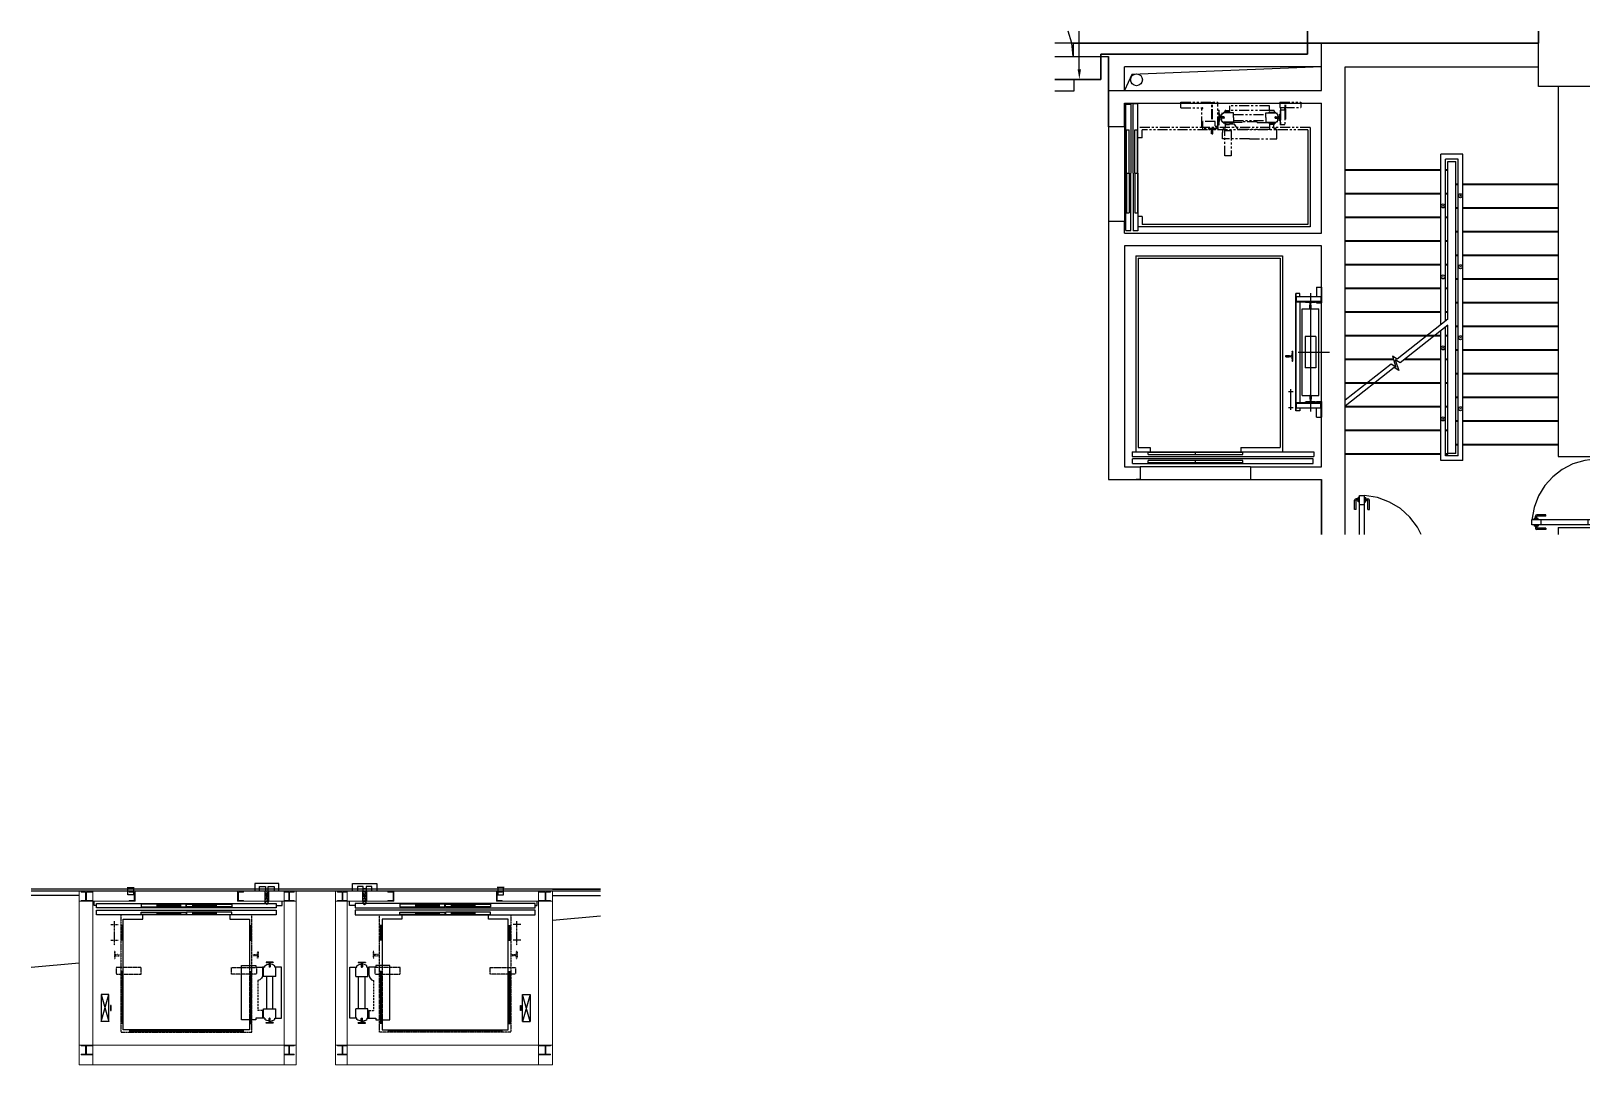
# Model space of a CAD drawing. Header units: millimetres. Extents: x 1372008 to 1410815, y 78286 to 92426.
# Drawn here: x 1372008 to 1391765, y 78286 to 91386 of the extents above; entities that cross this region are included whole.
import ezdxf

# ---------------------------------------------------------------- set-up
doc = ezdxf.new("R2010")
doc.units = ezdxf.units.MM
for name, pattern in [('CENTER2', [1.125, 0.75, -0.125, 0.125, -0.125]), ('DIVIDE', [1.25, 0.5, -0.25, 0, -0.25, 0, -0.25]), ('HIDDEN', [0.375, 0.25, -0.125]), ('HIDDEN2', [4.7625, 3.175, -1.5875]), ('PHANTOM', [2.5, 1.25, -0.25, 0.25, -0.25, 0.25, -0.25]), ('PHANTOMX2', [127, 63.5, -12.7, 12.7, -12.7, 12.7, -12.7])]:
    doc.linetypes.add(name, pattern=pattern)
for name, color, linetype in [('Baca', 7, 'Continuous'), ('Divar-esas', 7, 'Continuous'), ('Kafel', 7, 'Continuous'), ('Lift', 7, 'Continuous'), ('livnestok', 7, 'Continuous'), ('Meheccer', 7, 'Continuous'), ('Pillekan', 7, 'Continuous'), ('plita 2', 7, 'Continuous'), ('Qapi', 7, 'Continuous'), ('sutun1', 7, 'Continuous')]:
    doc.layers.add(name, color=color, linetype=linetype)
doc.layers.add('Metalkonstruksiya', color=206, linetype='Continuous', lineweight=9)

msp = doc.modelspace()

# ---------------------------------------------------------------- linework, layer by layer
at = {"color": 0, "lineweight": -2}
msp.add_line((1385294, 90901), (1385294, 91386), dxfattribs=at)
for p, q in [((1388185, 91096), (1388185, 91386)), ((1385565, 90776), (1385565, 91096)), ((1385565, 91096), (1388185, 91096)), ((1384985, 90776), (1385225, 90776)), ((1385225, 90776), (1385565, 90776)), ((1385225, 90776), (1385225, 90626)), ((1385225, 90626), (1384985, 90626))]:
    msp.add_line(p, q)
at = {"color": 1, "lineweight": 30}
for p, q in [((1388185, 91386), (1388185, 91096)), ((1388185, 91096), (1385565, 91096)), ((1385565, 91096), (1385565, 90776)), ((1385565, 90776), (1384985, 90776))]:
    msp.add_line(p, q, dxfattribs=at)
at = {"color": 18, "true_color": 0x000000}
for p, q in [((1388185, 91386), (1388185, 91096)), ((1388185, 91096), (1385565, 91096)), ((1385565, 91096), (1385565, 90776)), ((1385565, 90776), (1384985, 90776))]:
    msp.add_line(p, q, dxfattribs=at)
at = {"color": 0, "lineweight": -2, "transparency": 16777216}
msp.add_line((1385364, 90776), (1385231, 90776), dxfattribs=at)
at = {"color": 0, "transparency": 16777216}
msp.add_solid([(1385273, 90901), (1385315, 90901), (1385294, 90776)], dxfattribs=at)
at = {"layer": 'Baca'}
for p, q in [((1378615, 80119), (1379223, 80174)), ((1372615, 79575), (1372008, 79520))]:
    msp.add_line(p, q, dxfattribs=at)
msp.add_lwpolyline([(1388365, 90936), (1385961, 90838), (1385865, 90636)], dxfattribs=at)
at = {"layer": 'Divar-esas'}
for p, q in [((1385215, 91236), (1385215, 91066)), ((1385215, 91236), (1388365, 91236)), ((1385215, 91066), (1385665, 91066)), ((1385665, 90636), (1385665, 91066)), ((1388365, 90936), (1385865, 90936)), ((1385865, 90636), (1385865, 90936))]:
    msp.add_line(p, q, dxfattribs=at)
at = {"layer": 'Kafel'}
msp.add_line((1384985, 91066), (1385215, 91066), dxfattribs=at)
at = {"layer": 'Lift'}
for p, q in [((1385885, 90461), (1385945, 90461)), ((1385885, 88861), (1385885, 90461)), ((1385945, 90461), (1385945, 89586)), ((1386035, 90466), (1385975, 90466)), ((1385975, 89586), (1385975, 90466)), ((1386035, 89586), (1386035, 90466)), ((1386581, 90416), (1386581, 90486)), ((1385894, 89586), (1385894, 90136)), ((1385894, 90136), (1385926, 90136)), ((1385926, 89586), (1385926, 90136)), ((1385999, 90136), (1386031, 90136)), ((1385999, 89586), (1385999, 90136)), ((1386031, 89586), (1386031, 90136)), ((1386090, 90036), (1386090, 90136)), ((1388190, 90136), (1388190, 88936)), ((1388220, 90167), (1388220, 88905)), ((1386090, 90036), (1386035, 90036)), ((1385894, 89586), (1385894, 89086)), ((1385894, 89586), (1385926, 89586)), ((1385926, 89586), (1385926, 89086)), ((1385945, 88861), (1385945, 89586)), ((1385975, 89586), (1385975, 88856)), ((1385999, 89586), (1386031, 89586)), ((1385999, 89586), (1385999, 89086)), ((1386031, 89586), (1386031, 89086)), ((1386035, 89586), (1386035, 88856)), ((1385894, 89086), (1385926, 89086)), ((1385999, 89086), (1386031, 89086)), ((1386090, 89036), (1386035, 89036)), ((1386090, 89036), (1386090, 88936)), ((1388190, 88936), (1386090, 88936)), ((1385885, 88861), (1385945, 88861)), ((1386035, 88856), (1385975, 88856)), ((1388220, 88905), (1386035, 88905)), ((1386009, 88541), (1386009, 86056)), ((1386009, 88541), (1387871, 88541)), ((1387871, 88541), (1387871, 86056)), ((1386040, 88511), (1386040, 86111)), ((1386040, 88511), (1387840, 88511)), ((1387840, 88511), (1387840, 86111)), ((1388300, 88142), (1388300, 88022)), ((1388300, 88142), (1388365, 88142)), ((1388359, 88142), (1388359, 87942)), ((1388365, 88142), (1388365, 87942)), ((1388089, 88063), (1388039, 88063)), ((1388039, 86573), (1388039, 88063)), ((1388042, 86573), (1388042, 88063)), ((1388049, 88022), (1388355, 88022)), ((1388049, 87957), (1388049, 88022)), ((1388049, 87963), (1388355, 87963)), ((1388049, 87957), (1388355, 87957)), ((1388089, 88022), (1388089, 88063)), ((1388089, 87957), (1388089, 86679)), ((1388161, 87957), (1388288, 87957)), ((1388161, 87953), (1388161, 87957)), ((1388213, 87947), (1388164, 87949)), ((1388219, 87917), (1388219, 87940)), ((1388224, 88068), (1388224, 86568)), ((1388229, 87917), (1388229, 87940)), ((1388284, 87949), (1388236, 87947)), ((1388288, 87953), (1388288, 87957)), ((1388300, 87957), (1388300, 87942)), ((1388300, 87942), (1388365, 87942)), ((1388355, 88022), (1388355, 87957)), ((1388119, 87868), (1388329, 87868)), ((1388119, 86768), (1388119, 87868)), ((1388216, 87869), (1388216, 87913)), ((1388217, 87868), (1388216, 87869)), ((1388231, 87868), (1388217, 87868)), ((1388231, 87868), (1388217, 87868)), ((1388231, 87868), (1388232, 87869)), ((1388232, 87869), (1388232, 87913)), ((1388329, 86768), (1388329, 87868)), ((1387991, 87328), (1387988, 87280)), ((1387995, 87332), (1387999, 87332)), ((1387999, 87205), (1387999, 87332)), ((1388158, 87518), (1388158, 87118)), ((1388291, 87518), (1388158, 87518)), ((1388291, 87518), (1388291, 87118)), ((1387910, 87275), (1387911, 87276)), ((1387910, 87275), (1387910, 87261)), ((1387910, 87275), (1387910, 87261)), ((1387910, 87261), (1387910, 87275)), ((1387910, 87261), (1387911, 87260)), ((1387911, 87276), (1387955, 87276)), ((1387911, 87260), (1387955, 87260)), ((1387959, 87273), (1387981, 87273)), ((1387959, 87263), (1387981, 87263)), ((1387988, 87257), (1387991, 87209)), ((1387995, 87205), (1387999, 87205)), ((1388069, 87318), (1388465, 87318)), ((1388291, 87118), (1388158, 87118)), ((1387945, 86818), (1388005, 86818)), ((1387975, 86588), (1387975, 86849)), ((1388119, 86768), (1388329, 86768)), ((1388217, 86768), (1388216, 86768)), ((1388216, 86768), (1388216, 86724)), ((1388231, 86768), (1388217, 86768)), ((1388231, 86768), (1388217, 86768)), ((1388231, 86768), (1388232, 86768)), ((1388232, 86768), (1388232, 86724)), ((1387945, 86618), (1388005, 86618)), ((1388089, 86573), (1388039, 86573)), ((1388049, 86614), (1388049, 86679)), ((1388049, 86679), (1388355, 86679)), ((1388049, 86673), (1388355, 86673)), ((1388049, 86614), (1388355, 86614)), ((1388089, 86614), (1388089, 86573)), ((1388161, 86684), (1388161, 86679)), ((1388161, 86679), (1388288, 86679)), ((1388213, 86690), (1388164, 86688)), ((1388219, 86719), (1388219, 86697)), ((1388229, 86719), (1388229, 86697)), ((1388284, 86688), (1388236, 86690)), ((1388288, 86684), (1388288, 86679)), ((1388300, 86694), (1388365, 86694)), ((1388300, 86679), (1388300, 86694)), ((1388300, 86494), (1388300, 86614)), ((1388355, 86614), (1388355, 86679)), ((1388359, 86494), (1388359, 86694)), ((1388365, 86694), (1388365, 86494)), ((1388300, 86494), (1388365, 86494)), ((1385965, 86056), (1385965, 85996)), ((1385965, 86056), (1388265, 86056)), ((1385965, 85996), (1388265, 85996)), ((1385970, 85906), (1385970, 85966)), ((1388260, 85966), (1385970, 85966)), ((1386040, 86111), (1386190, 86111)), ((1386165, 86020), (1386165, 86052)), ((1386165, 86052), (1387365, 86052)), ((1386165, 86020), (1387365, 86020)), ((1387365, 85947), (1386165, 85947)), ((1386165, 85915), (1386165, 85947)), ((1386190, 86111), (1386190, 86056)), ((1386765, 86020), (1386765, 86052)), ((1386765, 85915), (1386765, 85947)), ((1387340, 86111), (1387840, 86111)), ((1387340, 86111), (1387340, 86056)), ((1387365, 86020), (1387365, 86052)), ((1387365, 85915), (1387365, 85947)), ((1388260, 85906), (1388260, 85966)), ((1388265, 86056), (1388265, 85996)), ((1385970, 85906), (1388260, 85906)), ((1387365, 85915), (1386165, 85915)), ((1373226, 80534), (1373314, 80534)), ((1374977, 80515), (1375012, 80515)), ((1374995, 80486), (1374995, 80361)), ((1376253, 80515), (1376218, 80515)), ((1376236, 80486), (1376236, 80361)), ((1378004, 80534), (1377916, 80534)), ((1372808, 80304), (1372808, 80361)), ((1372835, 80304), (1372808, 80304)), ((1373599, 80322), (1373599, 80290)), ((1373599, 80309), (1373899, 80309)), ((1373599, 80306), (1373899, 80306)), ((1373599, 80304), (1373899, 80304)), ((1373599, 80222), (1373599, 80190)), ((1373899, 80322), (1373899, 80290)), ((1373899, 80222), (1373899, 80190)), ((1374051, 80322), (1374051, 80290)), ((1374351, 80309), (1374051, 80309)), ((1374051, 80306), (1374351, 80306)), ((1374351, 80304), (1374051, 80304)), ((1374051, 80222), (1374051, 80190)), ((1374351, 80322), (1374351, 80290)), ((1374351, 80222), (1374351, 80190)), ((1374976, 80338), (1374976, 80361)), ((1375014, 80338), (1375014, 80361)), ((1376216, 80338), (1376216, 80361)), ((1376254, 80338), (1376254, 80361)), ((1376879, 80322), (1376879, 80290)), ((1376879, 80309), (1377179, 80309)), ((1377179, 80306), (1376879, 80306)), ((1376879, 80304), (1377179, 80304)), ((1376879, 80222), (1376879, 80190)), ((1377179, 80322), (1377179, 80290)), ((1377179, 80222), (1377179, 80190)), ((1377331, 80322), (1377331, 80290)), ((1377631, 80309), (1377331, 80309)), ((1377631, 80306), (1377331, 80306)), ((1377631, 80304), (1377331, 80304)), ((1377331, 80222), (1377331, 80190)), ((1377631, 80322), (1377631, 80290)), ((1377631, 80222), (1377631, 80190)), ((1378395, 80304), (1378423, 80304)), ((1378423, 80304), (1378423, 80361)), ((1373175, 80051), (1373144, 80051)), ((1373155, 80051), (1373155, 79867)), ((1373160, 80051), (1373160, 79867)), ((1373165, 80051), (1373165, 79867)), ((1373599, 80209), (1373899, 80209)), ((1373599, 80206), (1373899, 80206)), ((1373599, 80204), (1373899, 80204)), ((1374351, 80209), (1374051, 80209)), ((1374051, 80206), (1374351, 80206)), ((1374351, 80204), (1374051, 80204)), ((1374775, 80051), (1374806, 80051)), ((1374786, 80051), (1374786, 79867)), ((1374791, 80051), (1374791, 79867)), ((1374796, 80051), (1374796, 79867)), ((1376455, 80051), (1376424, 80051)), ((1376435, 80051), (1376435, 79867)), ((1376440, 80051), (1376440, 79867)), ((1376445, 80051), (1376445, 79867)), ((1376879, 80209), (1377179, 80209)), ((1377179, 80206), (1376879, 80206)), ((1376879, 80204), (1377179, 80204)), ((1377631, 80209), (1377331, 80209)), ((1377631, 80206), (1377331, 80206)), ((1377631, 80204), (1377331, 80204)), ((1378055, 80051), (1378086, 80051)), ((1378066, 80051), (1378066, 79867)), ((1378071, 80051), (1378071, 79867)), ((1378076, 80051), (1378076, 79867)), ((1373175, 79867), (1373144, 79867)), ((1374775, 79867), (1374806, 79867)), ((1376455, 79867), (1376424, 79867)), ((1378055, 79867), (1378086, 79867)), ((1373175, 79471), (1373144, 79471)), ((1373155, 79471), (1373155, 78811)), ((1373160, 79471), (1373160, 78811)), ((1373165, 79471), (1373165, 78811)), ((1374775, 79471), (1374806, 79471)), ((1374786, 79471), (1374786, 78811)), ((1374791, 79471), (1374791, 78811)), ((1374796, 79471), (1374796, 78811)), ((1376455, 79471), (1376424, 79471)), ((1376435, 79471), (1376435, 78811)), ((1376440, 79471), (1376440, 78811)), ((1376445, 79471), (1376445, 78811)), ((1378055, 79471), (1378086, 79471)), ((1378066, 79471), (1378066, 78811)), ((1378071, 79471), (1378071, 78811)), ((1378076, 79471), (1378076, 78811)), ((1373175, 78811), (1373144, 78811)), ((1373255, 78731), (1373255, 78701)), ((1373255, 78721), (1374695, 78721)), ((1373255, 78716), (1374695, 78716)), ((1373255, 78711), (1374695, 78711)), ((1374695, 78731), (1374695, 78701)), ((1374775, 78811), (1374806, 78811)), ((1376455, 78811), (1376424, 78811)), ((1376535, 78731), (1376535, 78701)), ((1377975, 78721), (1376535, 78721)), ((1377975, 78716), (1376535, 78716)), ((1377975, 78711), (1376535, 78711)), ((1377975, 78731), (1377975, 78701)), ((1378055, 78811), (1378086, 78811))]:
    msp.add_line(p, q, dxfattribs=at)
at = {"layer": 'Lift', "linetype": 'PHANTOMX2', "ltscale": 2}
for p, q in [((1386581, 90486), (1387051, 90486)), ((1386581, 90416), (1386856, 90416)), ((1386846, 90406), (1386856, 90406)), ((1386846, 90178), (1386846, 90406)), ((1386973, 90273), (1386973, 90486)), ((1386983, 90273), (1386983, 90486)), ((1387051, 90178), (1387051, 90486)), ((1387051, 90385), (1387066, 90385)), ((1387062, 90385), (1387062, 90200)), ((1387066, 90200), (1387066, 90385)), ((1387066, 90292), (1387066, 90337)), ((1387066, 90337), (1387067, 90337)), ((1387066, 90292), (1387066, 90248)), ((1387075, 90329), (1387077, 90301)), ((1387091, 90296), (1387082, 90296)), ((1387095, 90300), (1387091, 90296)), ((1387098, 90317), (1387093, 90317)), ((1387093, 90311), (1387093, 90317)), ((1387096, 90311), (1387093, 90311)), ((1387127, 90300), (1387095, 90300)), ((1387096, 90311), (1387096, 90301)), ((1387129, 90301), (1387096, 90301)), ((1387098, 90332), (1387128, 90362)), ((1387098, 90332), (1387098, 90317)), ((1387248, 90350), (1387105, 90350)), ((1387105, 90339), (1387105, 90350)), ((1387127, 90300), (1387128, 90299)), ((1387208, 90362), (1387128, 90362)), ((1387128, 90292), (1387128, 90299)), ((1387128, 90292), (1387128, 90285)), ((1387129, 90284), (1387129, 90301)), ((1387138, 90362), (1387138, 90367)), ((1387153, 90382), (1387198, 90382)), ((1387198, 90382), (1387198, 90376)), ((1387203, 90376), (1387198, 90376)), ((1387703, 90442), (1387203, 90442)), ((1387203, 90376), (1387203, 90442)), ((1387703, 90382), (1387203, 90382)), ((1387203, 90376), (1387203, 90382)), ((1387208, 90362), (1387208, 90350)), ((1387248, 90292), (1387248, 90350)), ((1387248, 90330), (1387658, 90330)), ((1387248, 90292), (1387248, 90235)), ((1387658, 90292), (1387658, 90350)), ((1387658, 90350), (1387801, 90350)), ((1387658, 90292), (1387658, 90235)), ((1387698, 90362), (1387698, 90350)), ((1387698, 90362), (1387778, 90362)), ((1387703, 90376), (1387703, 90442)), ((1387703, 90376), (1387703, 90382)), ((1387703, 90376), (1387708, 90376)), ((1387708, 90382), (1387708, 90376)), ((1387753, 90382), (1387708, 90382)), ((1387768, 90362), (1387768, 90367)), ((1387777, 90301), (1387810, 90301)), ((1387777, 90284), (1387777, 90301)), ((1387808, 90332), (1387778, 90362)), ((1387779, 90300), (1387778, 90299)), ((1387778, 90292), (1387778, 90299)), ((1387778, 90292), (1387778, 90285)), ((1387779, 90300), (1387812, 90300)), ((1387801, 90339), (1387801, 90350)), ((1387808, 90332), (1387808, 90317)), ((1387808, 90317), (1387813, 90317)), ((1387810, 90311), (1387810, 90301)), ((1387810, 90311), (1387813, 90311)), ((1387812, 90300), (1387816, 90296)), ((1387813, 90311), (1387813, 90317)), ((1387816, 90296), (1387824, 90296)), ((1387832, 90329), (1387829, 90301)), ((1387835, 90486), (1387835, 90421)), ((1387835, 90486), (1388100, 90486)), ((1387835, 90421), (1387845, 90421)), ((1387840, 90385), (1387840, 90200)), ((1387845, 90385), (1387840, 90385)), ((1387840, 90292), (1387840, 90337)), ((1387840, 90337), (1387840, 90337)), ((1387840, 90292), (1387840, 90248)), ((1387845, 90421), (1387845, 90385)), ((1387845, 90421), (1387895, 90421)), ((1387845, 90200), (1387845, 90385)), ((1387895, 90385), (1387845, 90385)), ((1387845, 90385), (1387845, 90202)), ((1387895, 90421), (1388100, 90421)), ((1387895, 90401), (1387895, 90385)), ((1387900, 90385), (1387895, 90385)), ((1387900, 90385), (1387900, 90200)), ((1387903, 90273), (1387903, 90486)), ((1387905, 90411), (1387910, 90411)), ((1387910, 90421), (1387910, 90411)), ((1387913, 90273), (1387913, 90486)), ((1388100, 90486), (1388100, 90421)), ((1388220, 90167), (1386035, 90167)), ((1388190, 90136), (1386090, 90136)), ((1386846, 90178), (1386858, 90178)), ((1387018, 90243), (1386858, 90243)), ((1386858, 90148), (1386858, 90243)), ((1387053, 90153), (1386858, 90153)), ((1387053, 90148), (1386858, 90148)), ((1386978, 90148), (1386934, 90148)), ((1386934, 90148), (1386934, 90148)), ((1386941, 90140), (1386970, 90138)), ((1386970, 90120), (1386974, 90124)), ((1386970, 90087), (1386970, 90120)), ((1386974, 90124), (1386974, 90133)), ((1386978, 90148), (1387023, 90148)), ((1386982, 90124), (1386982, 90133)), ((1386986, 90120), (1386982, 90124)), ((1386986, 90087), (1386986, 90120)), ((1387015, 90140), (1386987, 90138)), ((1387018, 90185), (1387018, 90243)), ((1387023, 90148), (1387023, 90148)), ((1387053, 90178), (1387025, 90178)), ((1387026, 90178), (1387051, 90178)), ((1387051, 90200), (1387066, 90200)), ((1387053, 90148), (1387053, 90178)), ((1387066, 90248), (1387067, 90248)), ((1387075, 90255), (1387077, 90284)), ((1387091, 90288), (1387082, 90288)), ((1387095, 90284), (1387091, 90288)), ((1387099, 90274), (1387094, 90274)), ((1387094, 90268), (1387094, 90274)), ((1387098, 90268), (1387094, 90268)), ((1387127, 90284), (1387095, 90284)), ((1387098, 90268), (1387098, 90252)), ((1387098, 90252), (1387128, 90222)), ((1387129, 90284), (1387099, 90284)), ((1387099, 90277), (1387099, 90284)), ((1387099, 90274), (1387099, 90277)), ((1387105, 90245), (1387105, 90235)), ((1387248, 90235), (1387105, 90235)), ((1387111, 90101), (1387108, 90101)), ((1387108, 90024), (1387108, 90101)), ((1387111, 90143), (1387111, 90119)), ((1387111, 90143), (1387121, 90143)), ((1387111, 90119), (1387111, 90101)), ((1387127, 90284), (1387128, 90285)), ((1387208, 90222), (1387128, 90222)), ((1387148, 90158), (1387136, 90158)), ((1387138, 90217), (1387138, 90222)), ((1387148, 90158), (1387148, 90216)), ((1387153, 90221), (1387157, 90221)), ((1387153, 90202), (1387198, 90202)), ((1387157, 90224), (1387157, 90221)), ((1387157, 90224), (1387241, 90224)), ((1387261, 90208), (1387198, 90208)), ((1387198, 90208), (1387198, 90202)), ((1387208, 90235), (1387208, 90222)), ((1387241, 90224), (1387241, 90229)), ((1387241, 90229), (1387242, 90229)), ((1387358, 90229), (1387242, 90229)), ((1387248, 90255), (1387658, 90255)), ((1387308, 90142), (1387261, 90208)), ((1387703, 90142), (1387308, 90142)), ((1387548, 90237), (1387358, 90237)), ((1387358, 90229), (1387358, 90237)), ((1387548, 90229), (1387548, 90237)), ((1387548, 90229), (1387665, 90229)), ((1387658, 90235), (1387801, 90235)), ((1387665, 90224), (1387665, 90229)), ((1387665, 90229), (1387665, 90229)), ((1387749, 90224), (1387665, 90224)), ((1387698, 90235), (1387698, 90222)), ((1387698, 90222), (1387778, 90222)), ((1387703, 90208), (1387703, 90142)), ((1387708, 90208), (1387703, 90208)), ((1387708, 90208), (1387708, 90202)), ((1387753, 90202), (1387708, 90202)), ((1387749, 90224), (1387749, 90221)), ((1387753, 90221), (1387749, 90221)), ((1387758, 90158), (1387758, 90216)), ((1387758, 90158), (1387771, 90158)), ((1387768, 90217), (1387768, 90222)), ((1387777, 90284), (1387807, 90284)), ((1387779, 90284), (1387778, 90285)), ((1387808, 90252), (1387778, 90222)), ((1387779, 90284), (1387812, 90284)), ((1387795, 90143), (1387786, 90143)), ((1387795, 90143), (1387795, 90119)), ((1387795, 90119), (1387795, 90101)), ((1387795, 90101), (1387798, 90101)), ((1387798, 90024), (1387798, 90101)), ((1387801, 90245), (1387801, 90235)), ((1387807, 90277), (1387807, 90284)), ((1387807, 90274), (1387807, 90277)), ((1387807, 90274), (1387812, 90274)), ((1387808, 90268), (1387808, 90252)), ((1387808, 90268), (1387812, 90268)), ((1387812, 90284), (1387816, 90288)), ((1387812, 90268), (1387812, 90274)), ((1387816, 90288), (1387824, 90288)), ((1387832, 90255), (1387829, 90284)), ((1387840, 90248), (1387840, 90248)), ((1387900, 90200), (1387840, 90200)), ((1386970, 90087), (1386971, 90086)), ((1386978, 90086), (1386971, 90086)), ((1386978, 90086), (1386985, 90086)), ((1386986, 90087), (1386985, 90086)), ((1387111, 90024), (1387108, 90024)), ((1387111, 90024), (1387111, 90021)), ((1387453, 90021), (1387111, 90021)), ((1387453, 90021), (1387795, 90021)), ((1387795, 90024), (1387795, 90021)), ((1387795, 90024), (1387798, 90024))]:
    msp.add_line(p, q, dxfattribs=at)
at = {"layer": 'Lift', "linetype": 'CENTER2'}
for p, q in [((1375020, 80361), (1374970, 80486)), ((1374970, 80361), (1375020, 80486)), ((1376210, 80361), (1376260, 80486)), ((1376260, 80361), (1376210, 80486)), ((1373017, 80066), (1373112, 80066)), ((1373064, 79803), (1373064, 80106)), ((1378214, 80066), (1378119, 80066)), ((1378166, 79803), (1378166, 80106)), ((1373017, 79866), (1373112, 79866)), ((1378214, 79866), (1378119, 79866))]:
    msp.add_line(p, q, dxfattribs=at)
at = {"layer": 'Lift', "linetype": 'HIDDEN', "ltscale": 10}
for p, q in [((1374976, 80361), (1374976, 80486)), ((1375014, 80361), (1375014, 80486)), ((1376216, 80361), (1376216, 80486)), ((1376254, 80361), (1376254, 80486))]:
    msp.add_line(p, q, dxfattribs=at)
at = {"layer": 'Lift', "linetype": 'Continuous'}
for p, q in [((1373175, 78731), (1373175, 80131)), ((1373175, 80131), (1373425, 80131)), ((1373425, 80131), (1373425, 80186)), ((1377805, 80131), (1377805, 80186)), ((1378055, 80131), (1377805, 80131)), ((1378055, 78731), (1378055, 80131)), ((1374775, 78859), (1374775, 78731)), ((1376455, 78859), (1376455, 78731)), ((1374775, 78731), (1373175, 78731)), ((1376455, 78731), (1378055, 78731))]:
    msp.add_line(p, q, dxfattribs=at)
at = {"layer": 'Lift', "linetype": 'PHANTOM', "ltscale": 0.5}
for p, q in [((1374806, 79543), (1374806, 80186)), ((1376424, 79543), (1376424, 80186))]:
    msp.add_line(p, q, dxfattribs=at)
at = {"layer": 'Lift', "linetype": 'HIDDEN'}
for p, q in [((1374775, 79543), (1374775, 78859)), ((1374806, 78859), (1374806, 79543)), ((1376424, 78859), (1376424, 79543)), ((1376455, 79543), (1376455, 78859))]:
    msp.add_line(p, q, dxfattribs=at)
at = {"layer": 'Lift', "linetype": 'ByBlock'}
for p, q in [((1374968, 79526), (1374941, 79526)), ((1374941, 79526), (1374941, 79434)), ((1374954, 79406), (1374954, 79526)), ((1374968, 79526), (1374968, 79542)), ((1375076, 79586), (1374986, 79586)), ((1374986, 79586), (1374986, 79584)), ((1374988, 79582), (1375024, 79578)), ((1375023, 79549), (1375023, 79530)), ((1375026, 79551), (1375025, 79551)), ((1375035, 79526), (1375027, 79526)), ((1375028, 79574), (1375028, 79553)), ((1375034, 79574), (1375034, 79553)), ((1375037, 79551), (1375036, 79551)), ((1375074, 79582), (1375038, 79578)), ((1375039, 79549), (1375039, 79530)), ((1375076, 79586), (1375076, 79584)), ((1375108, 79406), (1375108, 79526)), ((1376122, 79406), (1376122, 79526)), ((1376154, 79586), (1376244, 79586)), ((1376154, 79586), (1376154, 79584)), ((1376156, 79582), (1376192, 79578)), ((1376191, 79549), (1376191, 79530)), ((1376193, 79551), (1376194, 79551)), ((1376195, 79526), (1376203, 79526)), ((1376196, 79574), (1376196, 79553)), ((1376202, 79574), (1376202, 79553)), ((1376204, 79551), (1376205, 79551)), ((1376242, 79582), (1376206, 79578)), ((1376207, 79549), (1376207, 79530)), ((1376244, 79586), (1376244, 79584)), ((1376263, 79526), (1376263, 79542)), ((1376263, 79526), (1376289, 79526)), ((1376276, 79406), (1376276, 79526)), ((1376289, 79526), (1376289, 79434)), ((1375108, 79406), (1374954, 79406)), ((1374991, 79406), (1374991, 78996)), ((1375071, 78996), (1375071, 79406)), ((1376122, 79406), (1376276, 79406)), ((1376159, 78996), (1376159, 79406)), ((1376239, 79406), (1376239, 78996)), ((1374941, 78974), (1374941, 78876)), ((1374968, 78876), (1374941, 78876)), ((1374954, 78996), (1375108, 78996)), ((1374954, 78876), (1374954, 78996)), ((1374968, 78876), (1374968, 78861)), ((1375023, 78854), (1375023, 78872)), ((1375026, 78852), (1375025, 78852)), ((1375035, 78876), (1375027, 78876)), ((1375028, 78828), (1375028, 78850)), ((1375034, 78828), (1375034, 78850)), ((1375037, 78852), (1375036, 78852)), ((1375039, 78854), (1375039, 78872)), ((1375108, 78876), (1375108, 78996)), ((1376276, 78996), (1376122, 78996)), ((1376122, 78876), (1376122, 78996)), ((1376191, 78854), (1376191, 78872)), ((1376193, 78852), (1376194, 78852)), ((1376195, 78876), (1376203, 78876)), ((1376196, 78828), (1376196, 78850)), ((1376202, 78828), (1376202, 78850)), ((1376204, 78852), (1376205, 78852)), ((1376207, 78854), (1376207, 78872)), ((1376263, 78876), (1376289, 78876)), ((1376263, 78876), (1376263, 78861)), ((1376276, 78876), (1376276, 78996)), ((1376289, 78974), (1376289, 78876)), ((1374986, 78816), (1374986, 78819)), ((1375076, 78816), (1374986, 78816)), ((1374988, 78821), (1375024, 78824)), ((1375074, 78821), (1375038, 78824)), ((1375076, 78816), (1375076, 78819)), ((1376154, 78816), (1376154, 78819)), ((1376154, 78816), (1376244, 78816)), ((1376156, 78821), (1376192, 78824)), ((1376242, 78821), (1376206, 78824)), ((1376244, 78816), (1376244, 78819))]:
    msp.add_line(p, q, dxfattribs=at)
at = {"layer": 'Lift', "linetype": 'HIDDEN', "ltscale": 100}
for p, q in [((1374881, 79355), (1374881, 78974)), ((1376349, 79355), (1376349, 78974)), ((1374941, 78974), (1374881, 78974)), ((1376289, 78974), (1376349, 78974))]:
    msp.add_line(p, q, dxfattribs=at)
at = {"layer": 'Lift', "linetype": 'PHANTOMX2', "ltscale": 2}
msp.add_lwpolyline([(1387137, 89807), (1387137, 90127), (1387220, 90127), (1387220, 89807)], close=True, dxfattribs=at)
at = {"layer": 'Lift', "extrusion": (0, 0, -1), "const_width": 13.1}
msp.add_lwpolyline([(-1373226, 80534), (-1373314, 80534)], dxfattribs=at)
at = {"layer": 'Lift', "extrusion": (0, 0, -1)}
for points in [[(-1373305, 80527), (-1373305, 80441), (-1373305, 80441), (-1373235, 80441), (-1373235, 80534)], [(-1374902, 80486), (-1374902, 80547), (-1374977, 80547), (-1374977, 80486)], [(-1375012, 80486), (-1375012, 80547), (-1375087, 80547), (-1375087, 80486)], [(-1375115, 80304), (-1375188, 80304), (-1375188, 80361)]]:
    msp.add_lwpolyline(points, dxfattribs=at)
at = {"layer": 'Lift', "ltscale": 2, "extrusion": (0, 0, -1)}
msp.add_lwpolyline([(-1375148, 80486), (-1375148, 80586), (-1374841, 80586), (-1374841, 80486)], dxfattribs=at)
at = {"layer": 'Lift', "linetype": 'Continuous', "extrusion": (0, 0, -1)}
for points in [[(-1375020, 80486), (-1375020, 80486), (-1374970, 80486), (-1374970, 80361), (-1375020, 80361), (-1375020, 80486)], [(-1375115, 80331), (-1375115, 80276), (-1372835, 80276), (-1372835, 80331), (-1375115, 80331)], [(-1375115, 80246), (-1375115, 80186), (-1372835, 80186), (-1372835, 80246), (-1375115, 80246)], [(-1374525, 80186), (-1374525, 80131), (-1374775, 80131), (-1374775, 79543)], [(-1372993, 78836), (-1372993, 79176), (-1372897, 79176), (-1372993, 78836), (-1372897, 78836), (-1372993, 79176), (-1372897, 79176), (-1372897, 78836)]]:
    msp.add_lwpolyline(points, dxfattribs=at)
at = {"layer": 'Lift', "ltscale": 2}
msp.add_lwpolyline([(1376082, 80486), (1376082, 80586), (1376389, 80586), (1376389, 80486)], dxfattribs=at)
at = {"layer": 'Lift'}
for points in [[(1376218, 80486), (1376218, 80547), (1376143, 80547), (1376143, 80486)], [(1376328, 80486), (1376328, 80547), (1376253, 80547), (1376253, 80486)], [(1377925, 80527), (1377925, 80441), (1377925, 80441), (1377995, 80441), (1377995, 80534)], [(1376115, 80304), (1376042, 80304), (1376042, 80361)]]:
    msp.add_lwpolyline(points, dxfattribs=at)
at = {"layer": 'Lift', "linetype": 'Continuous'}
for points in [[(1376210, 80486), (1376210, 80486), (1376260, 80486), (1376260, 80361), (1376210, 80361), (1376210, 80486)], [(1376115, 80331), (1376115, 80276), (1378395, 80276), (1378395, 80331), (1376115, 80331)], [(1376115, 80246), (1376115, 80186), (1378395, 80186), (1378395, 80246), (1376115, 80246)], [(1376705, 80186), (1376705, 80131), (1376455, 80131), (1376455, 79543)], [(1378237, 78836), (1378237, 79176), (1378334, 79176), (1378237, 78836), (1378334, 78836), (1378237, 79176), (1378334, 79176), (1378334, 78836)]]:
    msp.add_lwpolyline(points, dxfattribs=at)
at = {"layer": 'Lift', "const_width": 13.1}
msp.add_lwpolyline([(1378004, 80534), (1377916, 80534)], dxfattribs=at)
at = {"layer": 'Lift', "linetype": 'Continuous', "extrusion": (0, 0, -1)}
for points in [[(-1373400, 80290), (-1373973, 80290), (-1373973, 80322), (-1373400, 80322)], [(-1373400, 80222), (-1373973, 80222), (-1373973, 80190), (-1373400, 80190)], [(-1374550, 80290), (-1373978, 80290), (-1373978, 80322), (-1374550, 80322)], [(-1374550, 80222), (-1373978, 80222), (-1373978, 80190), (-1374550, 80190)]]:
    msp.add_lwpolyline(points, close=True, dxfattribs=at)
at = {"layer": 'Lift', "linetype": 'Continuous'}
for points in [[(1376680, 80290), (1377253, 80290), (1377253, 80322), (1376680, 80322)], [(1376680, 80222), (1377253, 80222), (1377253, 80190), (1376680, 80190)], [(1377830, 80290), (1377258, 80290), (1377258, 80322), (1377830, 80322)], [(1377830, 80222), (1377258, 80222), (1377258, 80190), (1377830, 80190)]]:
    msp.add_lwpolyline(points, close=True, dxfattribs=at)
at = {"layer": 'Lift', "linetype": 'PHANTOM', "ltscale": 0.5, "extrusion": (0, 0, -1)}
msp.add_lwpolyline([(-1373144, 80186), (-1373144, 78701), (-1374806, 78701), (-1374806, 78859)], dxfattribs=at)
at = {"layer": 'Lift', "linetype": 'PHANTOM', "ltscale": 0.5}
msp.add_lwpolyline([(1378086, 80186), (1378086, 78701), (1376424, 78701), (1376424, 78859)], dxfattribs=at)
at = {"layer": 'Lift', "linetype": 'DIVIDE', "extrusion": (0, 0, -1)}
for points in [[(-1373125, 79683), (-1373124, 79684), (-1373092, 79684, 0.355675), (-1373088, 79681), (-1373078, 79681, 0.393341), (-1373074, 79685), (-1373071, 79718, -0.393341), (-1373068, 79721), (-1373063, 79721), (-1373063, 79632), (-1373068, 79632, -0.393341), (-1373071, 79635), (-1373074, 79668, 0.393341), (-1373078, 79672), (-1373088, 79672, 0.355675), (-1373092, 79668), (-1373124, 79668), (-1373125, 79669)], [(-1374825, 79683), (-1374826, 79684), (-1374859, 79684, -0.355675), (-1374863, 79681), (-1374873, 79681, -0.393341), (-1374877, 79685), (-1374879, 79718, 0.393341), (-1374882, 79721), (-1374887, 79721), (-1374887, 79632), (-1374882, 79632, 0.393341), (-1374879, 79635), (-1374877, 79668, -0.393341), (-1374873, 79672), (-1374863, 79672, -0.355675), (-1374859, 79668), (-1374826, 79668), (-1374825, 79669)]]:
    msp.add_lwpolyline(points, format="xyb", close=True, dxfattribs=at)
at = {"layer": 'Lift', "linetype": 'DIVIDE'}
for points in [[(1376405, 79683), (1376404, 79684), (1376372, 79684, -0.355675), (1376368, 79681), (1376358, 79681, -0.393341), (1376354, 79685), (1376351, 79718, 0.393341), (1376348, 79721), (1376343, 79721), (1376343, 79632), (1376348, 79632, 0.393341), (1376351, 79635), (1376354, 79668, -0.393341), (1376358, 79672), (1376368, 79672, -0.355675), (1376372, 79668), (1376404, 79668), (1376405, 79669)], [(1378105, 79683), (1378106, 79684), (1378139, 79684, 0.355675), (1378143, 79681), (1378153, 79681, 0.393341), (1378157, 79685), (1378159, 79718, -0.393341), (1378162, 79721), (1378167, 79721), (1378167, 79632), (1378162, 79632, -0.393341), (1378159, 79635), (1378157, 79668, 0.393341), (1378153, 79672), (1378143, 79672, 0.355675), (1378139, 79668), (1378106, 79668), (1378105, 79669)]]:
    msp.add_lwpolyline(points, format="xyb", close=True, dxfattribs=at)
at = {"layer": 'Lift', "linetype": 'HIDDEN', "extrusion": (0, 0, -1)}
for points in [[(-1373084, 79435), (-1373404, 79435), (-1373404, 79518), (-1373084, 79518)], [(-1374546, 79518), (-1374866, 79518), (-1374866, 79435), (-1374546, 79435)]]:
    msp.add_lwpolyline(points, close=True, dxfattribs=at)
at = {"layer": 'Lift', "linetype": 'ByBlock', "extrusion": (0, 0, -1)}
msp.add_lwpolyline([(-1374941, 78876), (-1374855, 78876), (-1374855, 78856), (-1374675, 78856), (-1374675, 79546), (-1374855, 79546), (-1374855, 79526), (-1374941, 79526)], dxfattribs=at)
msp.add_lwpolyline([(-1375034, 78839, -0.106881), (-1375095, 78861), (-1375095, 78876), (-1375181, 78876), (-1375181, 79526), (-1375095, 79526), (-1375095, 79542, -0.106881), (-1375034, 79564)], format="xyb", dxfattribs=at)
at = {"layer": 'Lift', "linetype": 'ByBlock'}
msp.add_lwpolyline([(1376196, 78839, -0.106881), (1376136, 78861), (1376136, 78876), (1376049, 78876), (1376049, 79526), (1376136, 79526), (1376136, 79542, -0.106881), (1376196, 79564)], format="xyb", dxfattribs=at)
msp.add_lwpolyline([(1376289, 78876), (1376375, 78876), (1376375, 78856), (1376555, 78856), (1376555, 79546), (1376375, 79546), (1376375, 79526), (1376289, 79526)], dxfattribs=at)
at = {"layer": 'Lift', "linetype": 'HIDDEN'}
for points in [[(1376684, 79518), (1376364, 79518), (1376364, 79435), (1376684, 79435)], [(1378146, 79435), (1377826, 79435), (1377826, 79518), (1378146, 79518)]]:
    msp.add_lwpolyline(points, close=True, dxfattribs=at)
at = {"layer": 'Lift', "linetype": 'Continuous', "extrusion": (0, 0, -1)}
msp.add_lwpolyline([(-1373017, 78976), (-1373017, 79037, -0.414214), (-1373015, 79039, -0.414214), (-1373013, 79037), (-1373013, 78976, -0.414214), (-1373015, 78973, -0.414214), (-1373017, 78976, -0.414214), (-1373020, 78973, -0.414214), (-1373022, 78976), (-1373022, 79037, -0.414214), (-1373020, 79039, -0.414214), (-1373017, 79037)], format="xyb", dxfattribs=at)
at = {"layer": 'Lift', "linetype": 'Continuous'}
msp.add_lwpolyline([(1378213, 78976), (1378213, 79037, -0.414214), (1378215, 79039, -0.414214), (1378217, 79037), (1378217, 78976, -0.414214), (1378215, 78973, -0.414214), (1378213, 78976, -0.414214), (1378211, 78973, -0.414214), (1378209, 78976), (1378209, 79037, -0.414214), (1378211, 79039, -0.414214), (1378213, 79037)], format="xyb", dxfattribs=at)
at = {"layer": 'Lift', "extrusion": (0, 0, -1)}
for centre in [(-1387975, 86818), (-1387975, 86618)]:
    msp.add_circle(centre, 4, dxfattribs=at)
at = {"layer": 'Lift', "linetype": 'Continuous', "extrusion": (0, 0, -1)}
for centre in [(-1373064, 80066), (-1373064, 79866)]:
    msp.add_circle(centre, 3, dxfattribs=at)
at = {"layer": 'Lift', "linetype": 'Continuous'}
for centre in [(1378166, 80066), (1378166, 79866)]:
    msp.add_circle(centre, 3, dxfattribs=at)
at = {"layer": 'Lift', "linetype": 'PHANTOMX2', "ltscale": 2}
for centre, radius, start, end in [((1386856, 90411), 5, -90, 90), ((1387067, 90329), 8, 4.5177, 90), ((1387082, 90301), 5, -175.4823, -90), ((1387153, 90367), 15, 109.4712, 180), ((1387153, 90367), 15, 90, 109.4712), ((1387753, 90367), 15, 0, 90), ((1387905, 90401), 10, 90, 180), ((1386942, 90148), 8, 180, -94.5177), ((1386969, 90133), 5, 0, 85.4823), ((1386987, 90133), 5, 94.5177, 180), ((1387015, 90148), 8, -85.4823, 0), ((1387025, 90185), 7, 180, -90), ((1387067, 90256), 8, -90, -4.5177), ((1387082, 90283), 5, 90, 175.4823), ((1387136, 90143), 15, 90, 180), ((1387153, 90217), 15, 180, -109.4712), ((1387153, 90216), 5, 90, 180), ((1387153, 90217), 15, -109.4712, -90), ((1387753, 90216), 5, 0, 90), ((1387753, 90217), 15, -90, 0), ((1387771, 90143), 15, 0, 90)]:
    msp.add_arc(centre, radius, start, end, dxfattribs=at)
at = {"layer": 'Lift', "extrusion": (0, 0, -1)}
for centre, radius, start, end in [((-1388165, 87953), 4, -86.869, 0), ((-1388212, 87940), 7, 93.131, 180), ((-1388236, 87940), 7, 0, 86.869), ((-1388284, 87953), 4, 180, -93.131), ((-1388214, 87917), 5, 180, -114.3305), ((-1388234, 87917), 5, -65.6695, 0), ((-1387995, 87328), 4, 3.131, 90), ((-1387959, 87278), 5, -90, -24.3305), ((-1387959, 87258), 5, 24.3305, 90), ((-1387981, 87280), 7, -176.869, -90), ((-1387981, 87256), 7, 90, 176.869), ((-1387995, 87209), 4, -90, -3.131), ((-1388165, 86684), 4, 0, 86.869), ((-1388212, 86697), 7, 180, -93.131), ((-1388214, 86719), 5, 114.3305, 180), ((-1388234, 86719), 5, 0, 65.6695), ((-1388236, 86697), 7, -86.869, 0), ((-1388284, 86684), 4, 93.131, 180), ((-1374995, 80338), 19, 180, 0)]:
    msp.add_arc(centre, radius, start, end, dxfattribs=at)
at = {"layer": 'Lift', "linetype": 'HIDDEN', "ltscale": 10, "extrusion": (0, 0, -1)}
msp.add_arc((-1374995, 80338), 19, 0, 180, dxfattribs=at)
at = {"layer": 'Lift', "linetype": 'HIDDEN', "ltscale": 10}
msp.add_arc((1376235, 80338), 19, 0, 180, dxfattribs=at)
at = {"layer": 'Lift'}
msp.add_arc((1376235, 80338), 19, 180, 0, dxfattribs=at)
at = {"layer": 'Lift', "linetype": 'ByBlock', "extrusion": (0, 0, -1)}
for centre, radius, start, end in [((-1374868, 79427), 73.4, 174.3556, -100.2437), ((-1375048, 79413), 152, 58.2349, 82.6375), ((-1374988, 79584), 2, -83.991, 0), ((-1375025, 79549), 2, 0, 90), ((-1375027, 79530), 4, -90, 0), ((-1375024, 79574), 4, 90, 180), ((-1375024, 79574), 4, 90, 180), ((-1375026, 79553), 2, 180, -90), ((-1375038, 79574), 4, 0, 90), ((-1375038, 79574), 4, 0, 90), ((-1375036, 79553), 2, -90, 0), ((-1375035, 79530), 4, 180, -90), ((-1375037, 79549), 2, 90, 180), ((-1375074, 79584), 2, 180, -96.009), ((-1375048, 78990), 152, -82.6375, -58.2349), ((-1375027, 78872), 4, 0, 90), ((-1375025, 78854), 2, -90, 0), ((-1375026, 78850), 2, 90, 180), ((-1375036, 78850), 2, 0, 90), ((-1375035, 78872), 4, 90, 180), ((-1375037, 78854), 2, 180, -90), ((-1374988, 78819), 2, 0, 83.991), ((-1375024, 78828), 4, 180, -90), ((-1375024, 78828), 4, 180, -90), ((-1375038, 78828), 4, -90, 0), ((-1375038, 78828), 4, -90, 0), ((-1375074, 78819), 2, 96.009, 180)]:
    msp.add_arc(centre, radius, start, end, dxfattribs=at)
at = {"layer": 'Lift', "linetype": 'ByBlock'}
for centre, radius, start, end in [((1376156, 79584), 2, 180, -96.009), ((1376193, 79549), 2, 90, 180), ((1376195, 79530), 4, 180, -90), ((1376192, 79574), 4, 0, 90), ((1376192, 79574), 4, 0, 90), ((1376194, 79553), 2, -90, 0), ((1376206, 79574), 4, 90, 180), ((1376206, 79574), 4, 90, 180), ((1376183, 79413), 152, 58.2349, 82.6375), ((1376204, 79553), 2, 180, -90), ((1376203, 79530), 4, -90, 0), ((1376205, 79549), 2, 0, 90), ((1376242, 79584), 2, -83.991, 0), ((1376362, 79427), 73.4, 174.3556, -100.2437), ((1376195, 78872), 4, 90, 180), ((1376193, 78854), 2, 180, -90), ((1376194, 78850), 2, 0, 90), ((1376183, 78990), 152, -82.6375, -58.2349), ((1376204, 78850), 2, 90, 180), ((1376203, 78872), 4, 0, 90), ((1376205, 78854), 2, -90, 0), ((1376156, 78819), 2, 96.009, 180), ((1376192, 78828), 4, -90, 0), ((1376192, 78828), 4, -90, 0), ((1376206, 78828), 4, 180, -90), ((1376206, 78828), 4, 180, -90), ((1376242, 78819), 2, 0, 83.991)]:
    msp.add_arc(centre, radius, start, end, dxfattribs=at)
at = {"layer": 'Lift', "linetype": 'PHANTOMX2', "ltscale": 2, "extrusion": (0, 0, -1)}
for centre, major_axis, start_param, end_param in [((1387824, 90301), (3.54, -3.54), 5.576636, 0.785398), ((1387840, 90329), (5.66, -5.66), 2.435043, 3.926991), ((1387824, 90283), (-3.54, -3.54), 2.356194, 3.848142), ((1387840, 90256), (5.66, -5.66), 0.785398, 2.277346)]:
    msp.add_ellipse(centre, major_axis=major_axis, ratio=1, start_param=start_param, end_param=end_param, dxfattribs=at)
at = {"layer": 'livnestok', "linetype": 'ByBlock'}
msp.add_circle((1386019, 90770), 75, dxfattribs=at)
at = {"layer": 'Meheccer'}
for p, q in [((1389875, 87664), (1389875, 89826)), ((1390155, 89826), (1389875, 89826)), ((1389935, 87712), (1389935, 89766)), ((1390095, 89766), (1389935, 89766)), ((1390095, 86006), (1390095, 89766)), ((1390155, 85946), (1390155, 89826)), ((1389875, 85946), (1389875, 87591)), ((1389935, 86006), (1389935, 87638)), ((1390155, 85946), (1389875, 85946)), ((1390095, 86006), (1389935, 86006)), ((1372615, 80511), (1372008, 80511)), ((1372615, 80431), (1372008, 80431)), ((1378615, 80511), (1379223, 80511)), ((1378615, 80431), (1379223, 80431))]:
    msp.add_line(p, q, dxfattribs=at)
for centre, radius in [((1390125, 89301), 25), ((1390125, 89301), 5), ((1389905, 89172), 25), ((1389905, 89172), 5), ((1390125, 88401), 25), ((1389905, 88272), 25), ((1390125, 87501), 25), ((1389905, 87372), 25), ((1389905, 87372), 5), ((1390125, 86601), 25), ((1389905, 86472), 25), ((1389905, 86472), 5)]:
    msp.add_circle(centre, radius, dxfattribs=at)
at = {"layer": 'Meheccer', "linetype": 'HIDDEN2'}
for centre in [(1390125, 88401), (1389905, 88272), (1390125, 87501), (1390125, 86601)]:
    msp.add_circle(centre, 5, dxfattribs=at)
at = {"layer": 'Metalkonstruksiya', "extrusion": (0, 0, -1)}
for points in [[(-1372615, 80486), (-1372790, 80486), (-1372790, 78286), (-1372615, 78286)], [(-1372790, 80476), (-1372790, 80486), (-1372640, 80486), (-1372640, 80476), (-1372698, 80476), (-1372698, 80371), (-1372640, 80371), (-1372640, 80361), (-1372790, 80361), (-1372790, 80371), (-1372708, 80371), (-1372708, 80476)], [(-1373250, 80371), (-1373315, 80371), (-1373315, 80476), (-1373250, 80476), (-1373250, 80486), (-1373325, 80486), (-1373325, 80361), (-1373250, 80361)], [(-1375365, 80361), (-1374625, 80361), (-1374625, 80486), (-1375365, 80486)], [(-1374700, 80371), (-1374635, 80371), (-1374635, 80476), (-1374700, 80476), (-1374700, 80486), (-1374625, 80486), (-1374625, 80361), (-1374700, 80361)], [(-1375215, 80486), (-1375365, 80486), (-1375365, 78286), (-1375215, 78286)], [(-1375215, 80476), (-1375215, 80486), (-1375340, 80486), (-1375340, 80476), (-1375283, 80476), (-1375283, 80371), (-1375340, 80371), (-1375340, 80361), (-1375215, 80361), (-1375215, 80371), (-1375273, 80371), (-1375273, 80476)], [(-1375365, 78536), (-1372615, 78536), (-1372615, 78286), (-1375365, 78286)], [(-1372790, 78526), (-1372790, 78536), (-1372640, 78536), (-1372640, 78526), (-1372698, 78526), (-1372698, 78421), (-1372640, 78421), (-1372640, 78411), (-1372790, 78411), (-1372790, 78421), (-1372708, 78421), (-1372708, 78526)], [(-1375215, 78526), (-1375215, 78536), (-1375340, 78536), (-1375340, 78526), (-1375283, 78526), (-1375283, 78421), (-1375340, 78421), (-1375340, 78411), (-1375215, 78411), (-1375215, 78421), (-1375273, 78421), (-1375273, 78526)]]:
    msp.add_lwpolyline(points, close=True, dxfattribs=at)
msp.add_lwpolyline([(-1373210, 80486), (-1372615, 80486), (-1372615, 80361), (-1373325, 80361), (-1373325, 80486), (-1373210, 80486)], dxfattribs=at)
at = {"layer": 'Metalkonstruksiya'}
for points in [[(1375865, 80361), (1376605, 80361), (1376605, 80486), (1375865, 80486)], [(1376015, 80486), (1375865, 80486), (1375865, 78286), (1376015, 78286)], [(1376015, 80476), (1376015, 80486), (1375890, 80486), (1375890, 80476), (1375948, 80476), (1375948, 80371), (1375890, 80371), (1375890, 80361), (1376015, 80361), (1376015, 80371), (1375958, 80371), (1375958, 80476)], [(1376530, 80371), (1376595, 80371), (1376595, 80476), (1376530, 80476), (1376530, 80486), (1376605, 80486), (1376605, 80361), (1376530, 80361)], [(1377980, 80371), (1377915, 80371), (1377915, 80476), (1377980, 80476), (1377980, 80486), (1377905, 80486), (1377905, 80361), (1377980, 80361)], [(1378615, 80486), (1378440, 80486), (1378440, 78286), (1378615, 78286)], [(1378440, 80476), (1378440, 80486), (1378590, 80486), (1378590, 80476), (1378533, 80476), (1378533, 80371), (1378590, 80371), (1378590, 80361), (1378440, 80361), (1378440, 80371), (1378523, 80371), (1378523, 80476)], [(1375865, 78536), (1378615, 78536), (1378615, 78286), (1375865, 78286)], [(1376015, 78526), (1376015, 78536), (1375890, 78536), (1375890, 78526), (1375948, 78526), (1375948, 78421), (1375890, 78421), (1375890, 78411), (1376015, 78411), (1376015, 78421), (1375958, 78421), (1375958, 78526)], [(1378440, 78526), (1378440, 78536), (1378590, 78536), (1378590, 78526), (1378533, 78526), (1378533, 78421), (1378590, 78421), (1378590, 78411), (1378440, 78411), (1378440, 78421), (1378523, 78421), (1378523, 78526)]]:
    msp.add_lwpolyline(points, close=True, dxfattribs=at)
msp.add_lwpolyline([(1378020, 80486), (1378615, 80486), (1378615, 80361), (1377905, 80361), (1377905, 80486), (1378020, 80486)], dxfattribs=at)
at = {"layer": 'Pillekan'}
for p, q in [((1389965, 87736), (1389965, 89736)), ((1389965, 89736), (1390065, 89736)), ((1390065, 86036), (1390065, 89736)), ((1389875, 89629), (1388665, 89629)), ((1389875, 89622), (1388665, 89622)), ((1389965, 89629), (1389935, 89629)), ((1389965, 89622), (1389935, 89622)), ((1389875, 89329), (1388665, 89329)), ((1389875, 89322), (1388665, 89322)), ((1389965, 89329), (1389935, 89329)), ((1389965, 89322), (1389935, 89322)), ((1390065, 89451), (1390095, 89451)), ((1390065, 89444), (1390095, 89444)), ((1390155, 89451), (1391365, 89451)), ((1390155, 89444), (1391365, 89444)), ((1390065, 89151), (1390095, 89151)), ((1390065, 89144), (1390095, 89144)), ((1390155, 89151), (1391365, 89151)), ((1390155, 89144), (1391365, 89144)), ((1389875, 89029), (1388665, 89029)), ((1389875, 89022), (1388665, 89022)), ((1389965, 89029), (1389935, 89029)), ((1389965, 89022), (1389935, 89022)), ((1389875, 88729), (1388665, 88729)), ((1389875, 88722), (1388665, 88722)), ((1389965, 88729), (1389935, 88729)), ((1389965, 88722), (1389935, 88722)), ((1390065, 88851), (1390095, 88851)), ((1390065, 88844), (1390095, 88844)), ((1390155, 88851), (1391365, 88851)), ((1390155, 88844), (1391365, 88844)), ((1390065, 88551), (1390095, 88551)), ((1390065, 88544), (1390095, 88544)), ((1390155, 88551), (1391365, 88551)), ((1390155, 88544), (1391365, 88544)), ((1389875, 88429), (1388665, 88429)), ((1389875, 88422), (1388665, 88422)), ((1389965, 88429), (1389935, 88429)), ((1389965, 88422), (1389935, 88422)), ((1389875, 88129), (1388665, 88129)), ((1389875, 88122), (1388665, 88122)), ((1389965, 88129), (1389935, 88129)), ((1389965, 88122), (1389935, 88122)), ((1390065, 88251), (1390095, 88251)), ((1390065, 88244), (1390095, 88244)), ((1390155, 88251), (1391365, 88251)), ((1390155, 88244), (1391365, 88244)), ((1390065, 87951), (1390095, 87951)), ((1390065, 87944), (1390095, 87944)), ((1390155, 87951), (1391365, 87951)), ((1390155, 87944), (1391365, 87944)), ((1389875, 87829), (1388665, 87829)), ((1389875, 87822), (1388665, 87822)), ((1389965, 87829), (1389935, 87829)), ((1389965, 87822), (1389935, 87822)), ((1389875, 87529), (1388665, 87529)), ((1389870, 87586), (1389875, 87586)), ((1389965, 87529), (1389935, 87529)), ((1389965, 86022), (1389965, 87662)), ((1390065, 87651), (1390095, 87651)), ((1390065, 87644), (1390095, 87644)), ((1390155, 87651), (1391365, 87651)), ((1390155, 87644), (1391365, 87644)), ((1389875, 87522), (1388665, 87522)), ((1389965, 87522), (1389935, 87522)), ((1390065, 87351), (1390095, 87351)), ((1390065, 87344), (1390095, 87344)), ((1390155, 87351), (1391365, 87351)), ((1390155, 87344), (1391365, 87344)), ((1389276, 87229), (1388665, 87229)), ((1389278, 87222), (1388665, 87222)), ((1389302, 87222), (1389300, 87222)), ((1389875, 87222), (1389408, 87222)), ((1389875, 87229), (1389417, 87229)), ((1389965, 87229), (1389935, 87229)), ((1389965, 87222), (1389935, 87222)), ((1390065, 87051), (1390095, 87051)), ((1390065, 87044), (1390095, 87044)), ((1390155, 87051), (1391365, 87051)), ((1390155, 87044), (1391365, 87044)), ((1389875, 86929), (1388665, 86929)), ((1389875, 86922), (1388665, 86922)), ((1389965, 86929), (1389935, 86929)), ((1389965, 86922), (1389935, 86922)), ((1390065, 86751), (1390095, 86751)), ((1390065, 86744), (1390095, 86744)), ((1390155, 86751), (1391365, 86751)), ((1390155, 86744), (1391365, 86744)), ((1389875, 86629), (1388665, 86629)), ((1389875, 86622), (1388665, 86622)), ((1389965, 86629), (1389935, 86629)), ((1389965, 86622), (1389935, 86622)), ((1390065, 86451), (1390095, 86451)), ((1390065, 86444), (1390095, 86444)), ((1390155, 86451), (1391365, 86451)), ((1390155, 86444), (1391365, 86444)), ((1389875, 86329), (1388665, 86329)), ((1389875, 86322), (1388665, 86322)), ((1389965, 86329), (1389935, 86329)), ((1389965, 86322), (1389935, 86322)), ((1390065, 86151), (1390095, 86151)), ((1390065, 86144), (1390095, 86144)), ((1390155, 86151), (1391365, 86151)), ((1390155, 86144), (1391365, 86144)), ((1389875, 86029), (1388665, 86029)), ((1389875, 86022), (1388665, 86022)), ((1389965, 86029), (1389935, 86029)), ((1389965, 86022), (1389935, 86022)), ((1390065, 86036), (1389965, 86036))]:
    msp.add_line(p, q, dxfattribs=at)
at = {"layer": 'Pillekan', "linetype": 'Continuous'}
for points in [[(1389965, 87736), (1389325, 87230), (1389262, 87268), (1389308, 87129), (1389246, 87168), (1388665, 86709)], [(1389965, 87662), (1389361, 87185), (1389299, 87223), (1389345, 87084), (1389283, 87123), (1388665, 86635)]]:
    msp.add_lwpolyline(points, dxfattribs=at)
at = {"layer": 'plita 2'}
for p, q in [((1385865, 90176), (1385865, 88976)), ((1387465, 85866), (1386065, 85866)), ((1379223, 80486), (1372008, 80486))]:
    msp.add_line(p, q, dxfattribs=at)
at = {"layer": 'Qapi', "linetype": 'Continuous'}
for p, q in [((1388784, 85325), (1388784, 85441)), ((1388829, 85459), (1388802, 85459)), ((1388829, 85459), (1388802, 85459)), ((1388829, 85459), (1388802, 85459)), ((1388802, 85325), (1388802, 85441)), ((1388829, 85441), (1388802, 85441)), ((1388846, 85476), (1388829, 85476)), ((1388829, 85423), (1388829, 85476)), ((1388829, 85423), (1388829, 85476)), ((1388846, 85423), (1388829, 85423)), ((1388909, 85476), (1388926, 85476)), ((1388909, 85423), (1388926, 85423)), ((1388926, 85423), (1388926, 85476)), ((1388926, 85423), (1388926, 85476)), ((1388926, 85459), (1388953, 85459)), ((1388926, 85459), (1388953, 85459)), ((1388926, 85459), (1388953, 85459)), ((1388926, 85441), (1388953, 85441)), ((1388953, 85325), (1388953, 85441)), ((1388971, 85325), (1388971, 85441)), ((1388802, 85325), (1388784, 85325)), ((1388953, 85325), (1388971, 85325)), ((1391111, 85211), (1391058, 85211)), ((1391111, 85211), (1391058, 85211)), ((1391058, 85194), (1391058, 85211)), ((1391076, 85211), (1391076, 85238)), ((1391076, 85211), (1391076, 85238)), ((1391076, 85211), (1391076, 85238)), ((1391209, 85256), (1391094, 85256)), ((1391209, 85238), (1391094, 85238)), ((1391094, 85211), (1391094, 85238)), ((1391111, 85194), (1391111, 85211)), ((1391209, 85238), (1391209, 85256)), ((1391058, 85131), (1391058, 85114)), ((1391111, 85114), (1391058, 85114)), ((1391111, 85114), (1391058, 85114)), ((1391076, 85114), (1391076, 85087)), ((1391076, 85114), (1391076, 85087)), ((1391076, 85114), (1391076, 85087)), ((1391094, 85114), (1391094, 85087)), ((1391209, 85087), (1391094, 85087)), ((1391209, 85069), (1391094, 85069)), ((1391111, 85131), (1391111, 85114)), ((1391209, 85087), (1391209, 85069))]:
    msp.add_line(p, q, dxfattribs=at)
at = {"layer": 'Qapi'}
for p, q in [((1388846, 85503), (1388909, 85503)), ((1388846, 85503), (1388909, 85503)), ((1388846, 85006), (1388846, 85503)), ((1388846, 85387), (1388909, 85387)), ((1388909, 85006), (1388909, 85503)), ((1391765, 85194), (1391031, 85194)), ((1391031, 85131), (1391031, 85194)), ((1391031, 85131), (1391031, 85194)), ((1391147, 85131), (1391147, 85194)), ((1391744, 85131), (1391744, 85194)), ((1391765, 85131), (1391031, 85131))]:
    msp.add_line(p, q, dxfattribs=at)
for points in [[(1385215, 91066), (1385199, 91233), (1385154, 91386)], [(1391765, 85952), (1391700, 85946), (1391551, 85902), (1391415, 85833), (1391295, 85740), (1391193, 85627), (1391113, 85496), (1391059, 85351), (1391031, 85194)], [(1389629, 85006), (1389580, 85102), (1389482, 85228), (1389364, 85335), (1389226, 85418), (1389074, 85475), (1388909, 85503)]]:
    msp.add_lwpolyline(points, dxfattribs=at)
at = {"layer": 'Qapi', "linetype": 'Continuous'}
for centre, start, end in [((1388802, 85441), 90, 180), ((1388953, 85441), 0, 90), ((1391094, 85238), 90, 180), ((1391094, 85087), 180, -90)]:
    msp.add_arc(centre, 17.8, start, end, dxfattribs=at)
at = {"layer": 'sutun1'}
for p, q in [((1391115, 90686), (1391115, 91386)), ((1388365, 91236), (1391115, 91236)), ((1388365, 90636), (1388365, 91236)), ((1388665, 85006), (1388665, 90936)), ((1388665, 90936), (1391115, 90936)), ((1385665, 90636), (1388365, 90636)), ((1385665, 90176), (1385665, 90636)), ((1391765, 90686), (1391115, 90686)), ((1391365, 90686), (1391365, 85996)), ((1385865, 90476), (1388365, 90476)), ((1385865, 90176), (1385865, 90476)), ((1388365, 88826), (1388365, 90476)), ((1385865, 90176), (1385665, 90176)), ((1385865, 88976), (1385665, 88976)), ((1385665, 88976), (1385665, 85706)), ((1385865, 88826), (1385865, 88976)), ((1385865, 88826), (1388365, 88826)), ((1388365, 88666), (1385865, 88666)), ((1385865, 88666), (1385865, 85866)), ((1388365, 85866), (1388365, 88666)), ((1391365, 85996), (1391765, 85996)), ((1385865, 85866), (1386065, 85866)), ((1386065, 85866), (1386065, 85706)), ((1387465, 85866), (1387465, 85706)), ((1385665, 85706), (1386065, 85706)), ((1386065, 85706), (1386015, 85706)), ((1387465, 85706), (1388365, 85706)), ((1388365, 85006), (1388365, 85706)), ((1391365, 85096), (1391365, 85006)), ((1391365, 85096), (1391765, 85096))]:
    msp.add_line(p, q, dxfattribs=at)
at = {"layer": 'sutun1', "color": 134}
for p, q in [((1391115, 91386), (1391115, 91236)), ((1391115, 91236), (1384985, 91236)), ((1384985, 91066), (1385665, 91066)), ((1385665, 91066), (1385665, 85706)), ((1385665, 85706), (1388365, 85706)), ((1388365, 85706), (1388365, 85006)), ((1379223, 80511), (1372008, 80511))]:
    msp.add_line(p, q, dxfattribs=at)
at = {"layer": 'sutun1'}
msp.add_lwpolyline([(1387465, 85866), (1388365, 85866)], dxfattribs=at)

doc.saveas('drawing.dxf')
